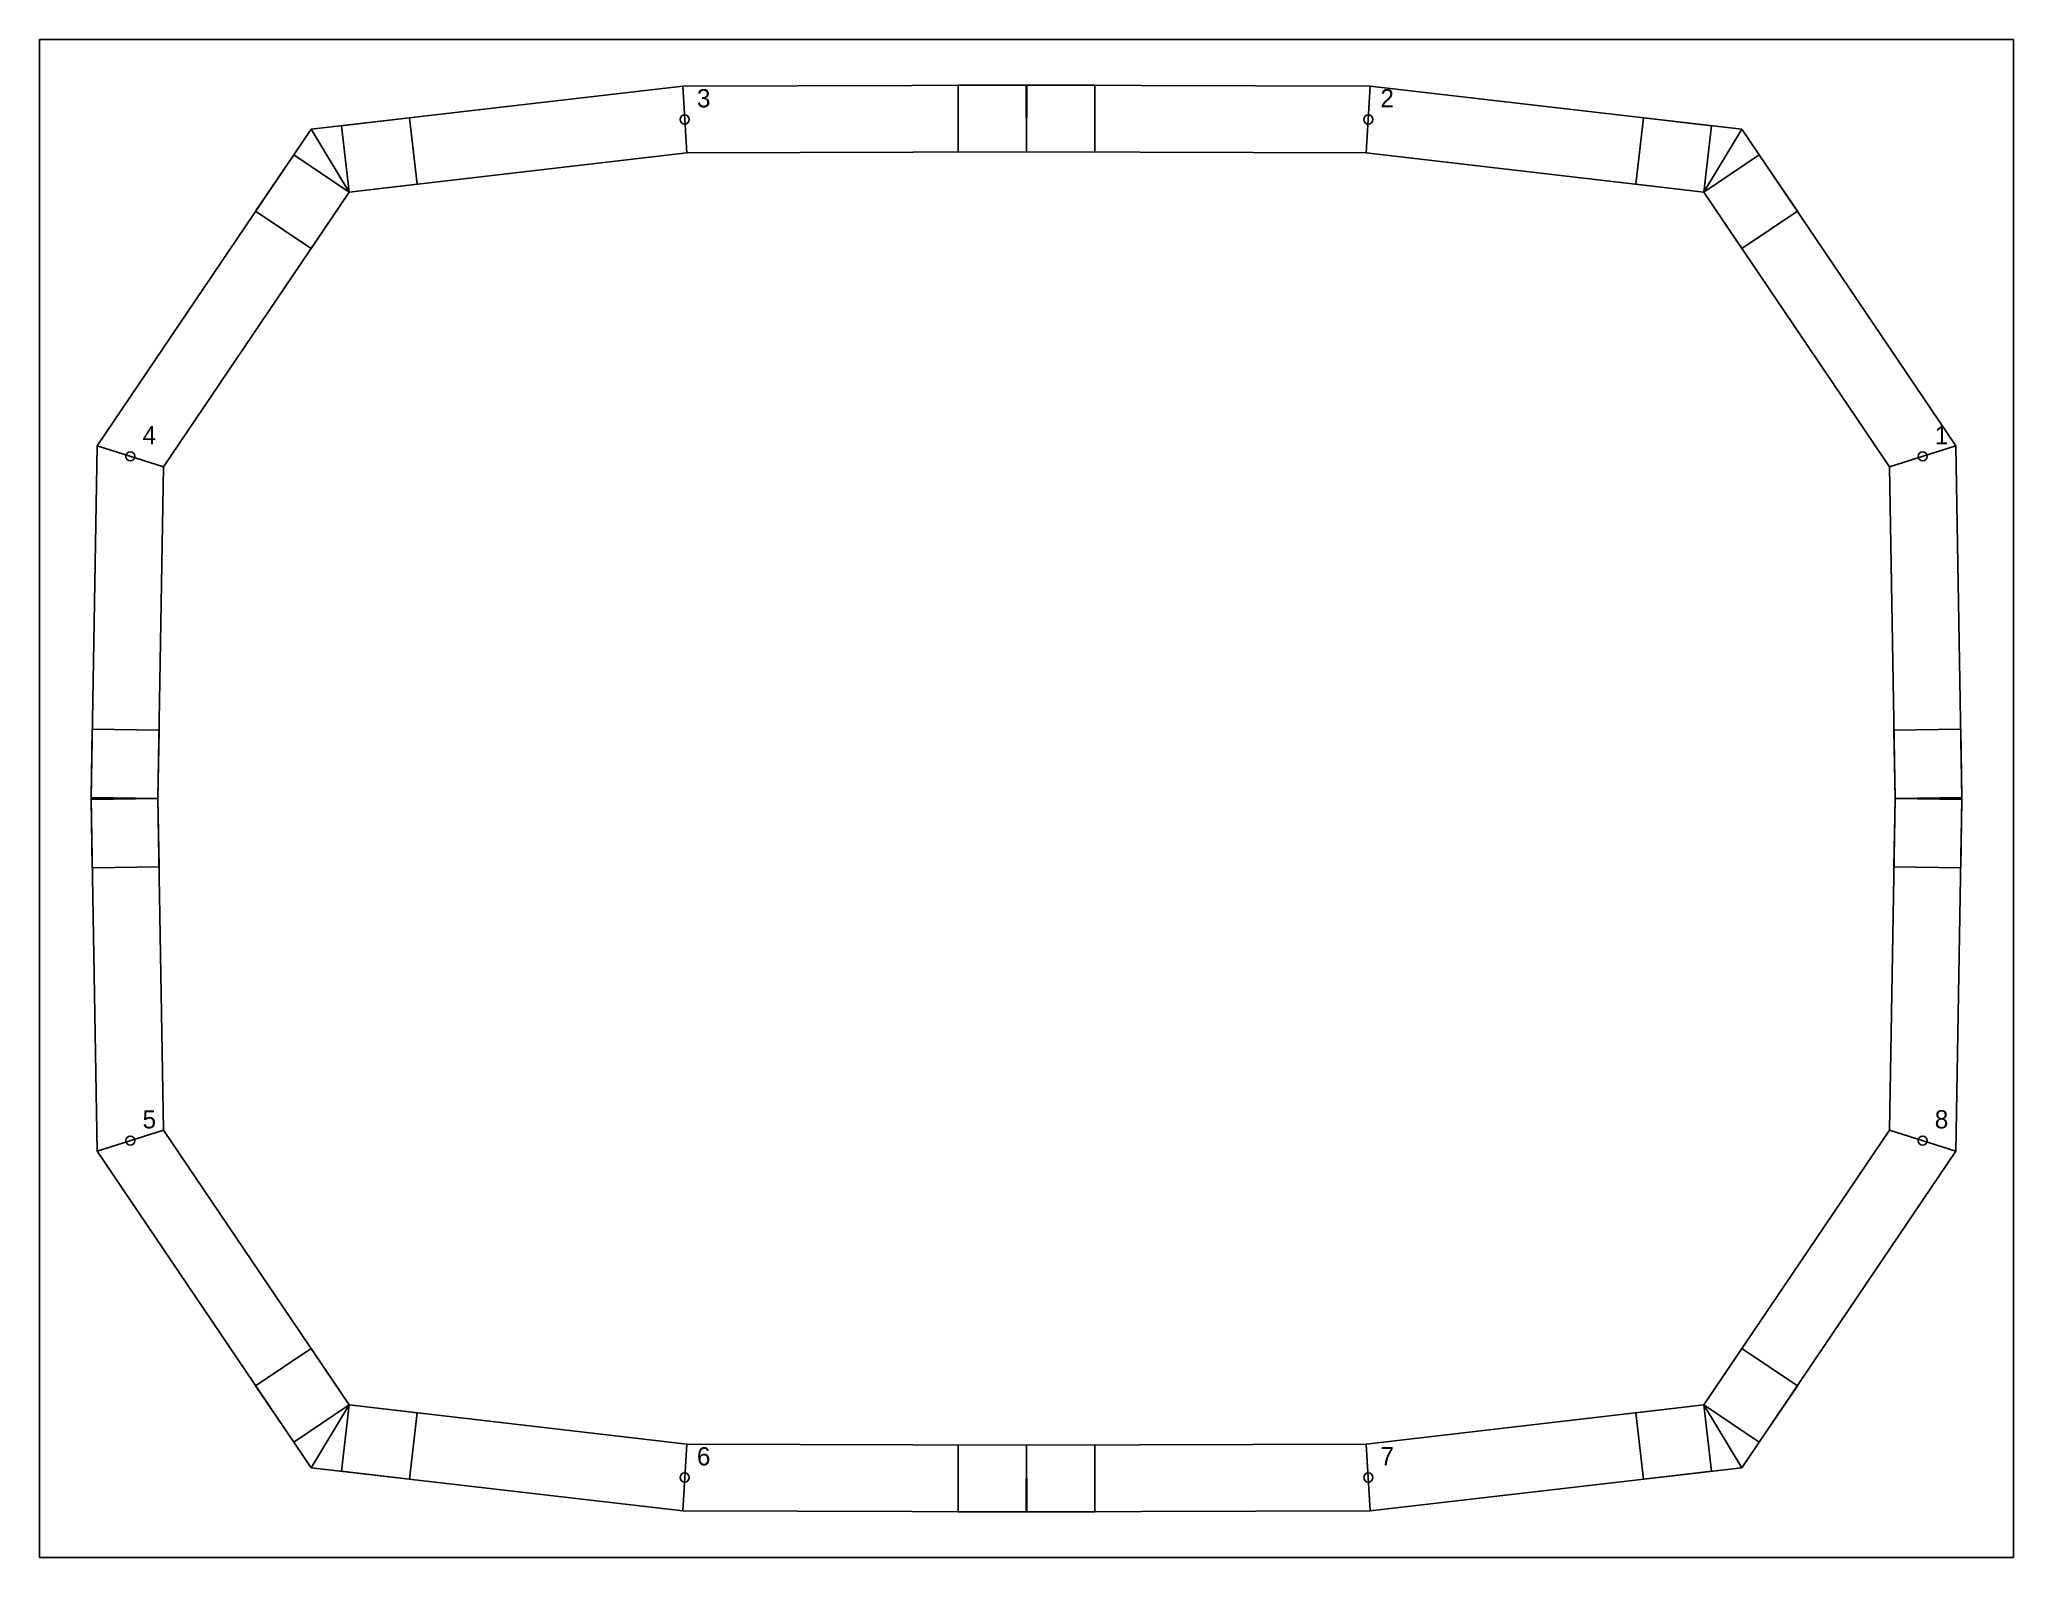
# Model space of a CAD drawing. Header units: metres. Extents: x 0 to 1300, y 0 to 1000.
import ezdxf

# ---------------------------------------------------------------- set-up
doc = ezdxf.new("R2010")
doc.units = ezdxf.units.M

msp = doc.modelspace()

# ---------------------------------------------------------------- linework, layer by layer
at = {"layer": 'FUSS'}
for p, q in [((604.891, 969.859), (649.863, 970)), ((605.028, 925.86), (604.891, 969.859)), ((649.863, 970), (650, 926)), ((650, 926), (650.137, 970)), ((650.137, 970), (695.109, 969.859)), ((695.109, 969.859), (694.972, 925.86)), ((198.922, 943.199), (243.594, 948.386)), ((203.998, 899.492), (198.922, 943.199)), ((243.594, 948.386), (248.67, 904.68)), ((1051.33, 904.68), (1056.406, 948.386)), ((1056.406, 948.386), (1101.078, 943.199)), ((1101.078, 943.199), (1096.002, 899.492)), ((142.367, 886.839), (167.53, 924.112)), ((167.53, 924.112), (203.998, 899.492)), ((650, 926), (605.028, 925.86)), ((694.972, 925.86), (650, 926)), ((1096.002, 899.492), (1132.47, 924.112)), ((1132.47, 924.112), (1157.633, 886.839)), ((203.998, 899.492), (178.834, 862.219)), ((248.67, 904.68), (203.998, 899.492)), ((1096.002, 899.492), (1051.33, 904.68)), ((1121.166, 862.219), (1096.002, 899.492)), ((178.834, 862.219), (142.367, 886.839)), ((1157.633, 886.839), (1121.166, 862.219)), ((34.01, 500.756), (34.783, 545.722)), ((34.783, 545.722), (78.776, 544.965)), ((78.776, 544.965), (78.003, 500)), ((1221.224, 544.965), (1265.217, 545.722)), ((1221.997, 500), (1221.224, 544.965)), ((1265.217, 545.722), (1265.99, 500.756)), ((78.003, 500), (34.01, 500.756)), ((34.01, 499.244), (78.003, 500)), ((34.783, 454.278), (34.01, 499.244)), ((78.003, 500), (78.776, 455.035)), ((1221.224, 455.035), (1221.997, 500)), ((1265.99, 500.756), (1221.997, 500)), ((1221.997, 500), (1265.99, 499.244)), ((1265.99, 499.244), (1265.217, 454.278)), ((78.776, 455.035), (34.783, 454.278)), ((1265.217, 454.278), (1221.224, 455.035)), ((142.367, 113.161), (178.834, 137.781)), ((178.834, 137.781), (203.998, 100.508)), ((1096.002, 100.508), (1121.166, 137.781)), ((1121.166, 137.781), (1157.633, 113.161)), ((167.53, 75.888), (142.367, 113.161)), ((1157.633, 113.161), (1132.47, 75.888)), ((203.998, 100.508), (167.53, 75.888)), ((198.922, 56.801), (203.998, 100.508)), ((203.998, 100.508), (248.67, 95.32)), ((248.67, 95.32), (243.594, 51.614)), ((1051.33, 95.32), (1096.002, 100.508)), ((1056.406, 51.614), (1051.33, 95.32)), ((1096.002, 100.508), (1101.078, 56.801)), ((1132.47, 75.888), (1096.002, 100.508)), ((604.891, 30.141), (605.028, 74.14)), ((605.028, 74.14), (650, 74)), ((650, 74), (649.863, 30)), ((650, 74), (694.972, 74.14)), ((650.137, 30), (650, 74)), ((694.972, 74.14), (695.109, 30.141)), ((243.594, 51.614), (198.922, 56.801)), ((1101.078, 56.801), (1056.406, 51.614)), ((649.863, 30), (604.891, 30.141)), ((695.109, 30.141), (650.137, 30))]:
    msp.add_line(p, q, dxfattribs=at)
at = {"layer": 'PLATTE'}
for p, q in [((1300, 1000), (0, 1000)), ((0, 1000), (0, 0)), ((1300, 0), (1300, 1000)), ((0, 0), (1300, 0))]:
    msp.add_line(p, q, dxfattribs=at)
at = {"layer": 'RING'}
for p, q in [((178.842, 940.867), (423.638, 969.294)), ((423.638, 969.294), (650, 970)), ((426.253, 925.302), (423.638, 969.294)), ((423.638, 969.294), (426.253, 925.302)), ((650, 926), (650, 970)), ((650, 970), (876.362, 969.294)), ((650, 970), (650, 926)), ((873.747, 925.302), (876.362, 969.294)), ((876.362, 969.294), (873.747, 925.302)), ((876.362, 969.294), (1121.158, 940.867)), ((37.99, 732.234), (178.842, 940.867)), ((203.998, 899.492), (178.842, 940.867)), ((178.842, 940.867), (203.998, 899.492)), ((1096.002, 899.492), (1121.158, 940.867)), ((1121.158, 940.867), (1096.002, 899.492)), ((1121.158, 940.867), (1262.01, 732.234)), ((426.253, 925.302), (203.998, 899.492)), ((650, 926), (426.253, 925.302)), ((873.747, 925.302), (650, 926)), ((1096.002, 899.492), (873.747, 925.302)), ((203.998, 899.492), (81.759, 718.43)), ((1218.241, 718.43), (1096.002, 899.492)), ((33.997, 500), (37.99, 732.234)), ((81.759, 718.43), (37.99, 732.234)), ((37.99, 732.234), (81.759, 718.43)), ((1218.241, 718.43), (1262.01, 732.234)), ((1262.01, 732.234), (1218.241, 718.43)), ((1262.01, 732.234), (1266.003, 500)), ((81.759, 718.43), (78.003, 500)), ((1221.997, 500), (1218.241, 718.43)), ((78.003, 500), (33.997, 500)), ((33.997, 500), (78.003, 500)), ((37.99, 267.766), (33.997, 500)), ((78.003, 500), (81.759, 281.57)), ((1218.241, 281.57), (1221.997, 500)), ((1266.003, 500), (1221.997, 500)), ((1221.997, 500), (1266.003, 500)), ((1266.003, 500), (1262.01, 267.766)), ((81.759, 281.57), (37.99, 267.766)), ((37.99, 267.766), (81.759, 281.57)), ((81.759, 281.57), (203.998, 100.508)), ((1096.002, 100.508), (1218.241, 281.57)), ((1218.241, 281.57), (1262.01, 267.766)), ((1262.01, 267.766), (1218.241, 281.57)), ((178.842, 59.133), (37.99, 267.766)), ((1262.01, 267.766), (1121.158, 59.133)), ((203.998, 100.508), (178.842, 59.133)), ((178.842, 59.133), (203.998, 100.508)), ((203.998, 100.508), (426.253, 74.698)), ((873.747, 74.698), (1096.002, 100.508)), ((1096.002, 100.508), (1121.158, 59.133)), ((1121.158, 59.133), (1096.002, 100.508)), ((426.253, 74.698), (423.638, 30.706)), ((423.638, 30.706), (426.253, 74.698)), ((426.253, 74.698), (650, 74)), ((650, 74), (873.747, 74.698)), ((650, 74), (650, 30)), ((650, 30), (650, 74)), ((873.747, 74.698), (876.362, 30.706)), ((876.362, 30.706), (873.747, 74.698)), ((423.638, 30.706), (178.842, 59.133)), ((1121.158, 59.133), (876.362, 30.706)), ((650, 30), (423.638, 30.706)), ((876.362, 30.706), (650, 30))]:
    msp.add_line(p, q, dxfattribs=at)
at = {"layer": 'STAEBE'}
for centre in [(424.945, 947.298), (875.055, 947.298), (59.875, 725.332), (1240.125, 725.332), (59.875, 274.668), (1240.125, 274.668), (424.945, 52.702), (875.055, 52.702)]:
    msp.add_circle(centre, 3, dxfattribs=at)

# ---------------------------------------------------------------- texts
at = {"layer": 'BESCHRIFTUNG'}
for s, p in [('3', (432.945, 955.298)), ('2', (883.055, 955.298)), ('4', (67.875, 733.332)), ('1', (1248.125, 733.332)), ('5', (67.875, 282.668)), ('8', (1248.125, 282.668)), ('6', (432.945, 60.702)), ('7', (883.055, 60.702))]:
    msp.add_text(s, height=12, dxfattribs=at).set_placement(p)

doc.saveas('drawing.dxf')
